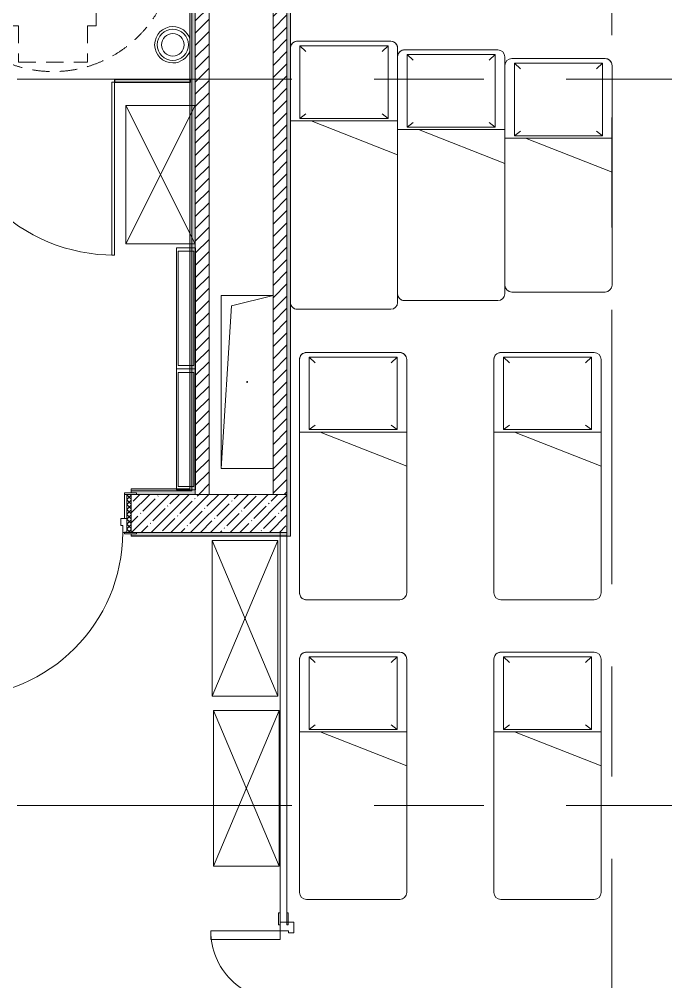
# Model space of a CAD drawing. Header units: millimetres. Extents: x 81609 to 272668, y -8553 to 29000.
# Drawn here: x 117782 to 121521, y 2581 to 8147 of the extents above; entities that cross this region are included whole.
import ezdxf

# ---------------------------------------------------------------- set-up
doc = ezdxf.new("R2010")
doc.units = ezdxf.units.MM
doc.linetypes.add('200_ШТРИХ__ш1_п0_6_', pattern=[160, 100, -60])
doc.linetypes.add('Осевая', pattern=[3175, 635, -476.25, 1587.5, -476.25])
for name, color, linetype, lineweight in [('A-DOOR', 7, 'Continuous', 9), ('A-DOOR-1', 7, 'Continuous', 13), ('A-DOOR-FRAM', 7, 'Continuous', 13), ('A-DOOR-FRAM-1', 7, 'Continuous', 9), ('A-GENM', 7, 'Continuous', 9), ('A-GENM-2', 7, 'Continuous', 25), ('A-WALL', 7, 'Continuous', 9), ('I-WALL', 7, 'Continuous', 9), ('P-SANR-FIXT', 7, 'Continuous', 9), ('Оси-2', 7, 'Осевая', 9)]:
    doc.layers.add(name, color=color, linetype=linetype, lineweight=lineweight)
for name, color, linetype, lineweight, true_color in [('A-WALL-1', 7, 'Continuous', 9, 0x3c3c3c), ('A-WALL-FNSH-1', 7, 'Continuous', 9, 0x3c3c3c), ('I-FURN-1', 7, 'Continuous', 9, 0xf0f0f0), ('I-FURN-2', 7, '200_ШТРИХ__ш1_п0_6_', 9, 0xf0f0f0)]:
    doc.layers.add(name, color=color, linetype=linetype, lineweight=lineweight, true_color=true_color)
pattern_1 = [(45, (0, 0), (-35.35534, 35.35534), [])]
pattern_2 = [(0, (0, 0), (121.92, 30.48), [10.058, -81.382, 10.058, -81.382, -487.68]), (0, (0, 0), (121.92, 30.48), [-182.88, 10.058, -172.822, 10.058, -81.382, -213.36]), (0, (0, 0), (121.92, 30.48), [-457.2, 10.058, -50.902, 10.058, -142.342]), (120, (45.72, 15.24), (-87.356454, 90.345817), [10.058, -81.382, 10.058, -81.382, -487.68]), (120, (45.72, 15.24), (-87.356454, 90.345817), [-182.88, 10.058, -172.822, 10.058, -81.382, -213.36]), (120, (45.72, 15.24), (-87.356454, 90.345817), [-457.2, 10.058, -50.902, 10.058, -142.342]), (240, (60.96, 76.2), (-34.563546, -120.825817), [10.058, -81.382, 10.058, -81.382, -487.68]), (240, (60.96, 76.2), (-34.563546, -120.825817), [-182.88, 10.058, -172.822, 10.058, -81.382, -213.36]), (240, (60.96, 76.2), (-34.563546, -120.825817), [-457.2, 10.058, -50.902, 10.058, -142.342])]

# ---------------------------------------------------------------- blocks, each defined once
blk = doc.blocks.new('110_Дверь_СКБ_1Ст_Внутренняя1 - Д-7а_л__950x2100h_Туалет-32220591-План размещения напольных электротехнических лючков и розеток 2 этажа в осях 23-33')
at = {"layer": 'A-DOOR'}
h = blk.add_hatch(dxfattribs=at)
h.set_pattern_fill('FP_11', color=256, style=0, pattern_type=2)
h.set_pattern_definition([(135, (1776.41, 174.685), (-14.14214, -14.14214), []), (225, (1776.41, 174.685), (14.14214, -14.14214), [])])
h.paths.add_polyline_path([(537.5, 110), (512.5, 110), (512.5, -110), (537.5, -110)])
at = {"layer": 'A-DOOR-FRAM-1'}
h = blk.add_hatch(dxfattribs=at)
h.set_pattern_fill('FP_12', color=256, style=0, pattern_type=2)
h.set_pattern_definition([(45, (-346.384, 174.685), (-14.1421, 14.1421), []), (135, (-346.384, 174.685), (-14.1421, -14.1421), [])])
h.paths.add_polyline_path([(-487.5, 110), (-512.5, 110), (-512.5, -110), (-487.5, -110)])
at = {"layer": 'A-DOOR'}
blk.add_arc((487.5, 110), 950, 90, 180, dxfattribs=at)
at = {"layer": 'A-DOOR-1'}
for p, q in [((487.5, 1060), (447.5, 1060)), ((447.5, 1060), (447.5, 110)), ((487.5, 110), (487.5, 1060)), ((447.5, 110), (487.5, 110))]:
    blk.add_line(p, q, dxfattribs=at)
at = {"layer": 'A-DOOR-FRAM'}
for p, q in [((-472.5, 118), (-542.5, 118)), ((-542.5, 118), (-542.5, 110)), ((-472.5, 110), (-472.5, 118)), ((567.5, 118), (497.5, 118)), ((497.5, 118), (497.5, 110)), ((567.5, 110), (567.5, 118)), ((-542.5, 110), (-472.5, 110)), ((-487.5, 110), (-512.5, 110)), ((-512.5, 110), (-512.5, -110)), ((-462.5, 110), (-487.5, 110)), ((-487.5, 110), (-487.5, 30)), ((-487.5, -110), (-487.5, 110)), ((-472.5, 110), (-487.5, 110)), ((-487.5, 110), (-487.5, 109)), ((-487.5, 109), (-472.5, 109)), ((-472.5, 109), (-472.5, 110)), ((-462.5, 70), (-462.5, 110)), ((-452.5, 70), (-462.5, 70)), ((-452.5, 30), (-452.5, 70)), ((487.5, 70), (477.5, 70)), ((477.5, 70), (477.5, 30)), ((487.5, 110), (487.5, 70)), ((512.5, 110), (487.5, 110)), ((512.5, 110), (497.5, 110)), ((497.5, 110), (497.5, 109)), ((497.5, 110), (567.5, 110)), ((497.5, 109), (512.5, 109)), ((512.5, 30), (512.5, 110)), ((537.5, 110), (512.5, 110)), ((512.5, 110), (512.5, -110)), ((512.5, 109), (512.5, 110)), ((537.5, -110), (537.5, 110)), ((-487.5, 30), (-452.5, 30)), ((-472.5, 30), (-487.5, 30)), ((-487.5, 30), (-487.5, -110)), ((-472.5, -110), (-472.5, 30)), ((477.5, 30), (512.5, 30)), ((512.5, 30), (497.5, 30)), ((497.5, 30), (497.5, -110)), ((512.5, -110), (512.5, 30)), ((-472.5, -110), (-542.5, -110)), ((-542.5, -110), (-542.5, -118)), ((-512.5, -110), (-487.5, -110)), ((-487.5, -110), (-472.5, -110)), ((-472.5, -118), (-472.5, -110)), ((497.5, -110), (512.5, -110)), ((567.5, -110), (497.5, -110)), ((497.5, -110), (497.5, -118)), ((512.5, -110), (537.5, -110)), ((567.5, -118), (567.5, -110)), ((-542.5, -118), (-472.5, -118)), ((497.5, -118), (567.5, -118))]:
    blk.add_line(p, q, dxfattribs=at)
blk = doc.blocks.new('FRT_2D_Символ _разворот МГН_1 - D1_4_Символ доступности разворота МГН _360__-18618045-План размещения напольных электротехнических лючков и розеток 2 этажа в осях 23-33')
at = {"layer": 'I-FURN-2'}
for p, q in [((-300, 325.4), (-300, -185.8)), ((-300, 325.4), (-200, 325.4)), ((-200, 195.4), (-200, 325.4)), ((200, 325.4), (300, 325.4)), ((200, 195.4), (200, 325.4)), ((300, 325.4), (300, -185.8)), ((-200, 195.4), (200, 195.4)), ((-300, -185.8), (-250, -185.8)), ((-250, -185.8), (-250, -435.8)), ((300, -185.8), (250, -185.8)), ((250, -185.8), (250, -435.8)), ((-200, -435.8), (-250, -435.8)), ((-200, -435.8), (-200, -645.8)), ((200, -435.8), (250, -435.8)), ((200, -435.8), (200, -645.8)), ((-200, -645.8), (200, -645.8))]:
    blk.add_line(p, q, dxfattribs=at)
blk.add_circle((0, 0), 700, dxfattribs=at)
blk = doc.blocks.new('GM_Отверстие прямоугольное _в плите_ - Отверстие-V14-План размещения напольных электротехнических лючков и розеток 2 этажа в осях 23-33')
at = {"layer": 'A-GENM'}
for p, q in [((-150, -500), (-150, 500)), ((-150, 500), (150, 500)), ((150, 500), (-150, 500)), ((-150, 500), (-150, -500)), ((-90, 440), (150, 500)), ((-150, -500), (-90, 440)), ((150, -500), (-150, -500)), ((-150, -500), (150, -500))]:
    blk.add_line(p, q, dxfattribs=at)
for start, end in [(360, 180), (180, 360)]:
    blk.add_arc((0, 0), 2.5, start, end, dxfattribs=at)
blk = doc.blocks.new('Bed - Small Sizes - 1_119-V41-План размещения напольных электротехнических лючков и розеток 2 этажа в осях 23-33')
at = {"layer": 'I-FURN-1'}
for p, q in [((247.3, 0), (-292.7, 0)), ((-292.7, 0), (247.3, 0)), ((247.3, 0), (-292.7, 0)), ((-292.7, 0), (247.3, 0)), ((-332.7, -40), (-332.7, -460)), ((-332.7, -460), (-332.7, -40)), ((-332.7, -40), (-332.7, -460)), ((-332.7, -460), (-332.7, -40)), ((-277.5, -26.2), (-242.7, -60)), ((232.5, -26.2), (-277.5, -26.2)), ((-277.5, -26.2), (-277.5, -446.2)), ((232.5, -26.2), (-277.5, -26.2)), ((-277.5, -26.2), (-277.5, -446.2)), ((232.5, -26.2), (197.3, -60)), ((232.5, -446.2), (232.5, -26.2)), ((232.5, -446.2), (232.5, -26.2)), ((287.3, -460), (287.3, -40)), ((287.3, -40), (287.3, -460)), ((287.3, -657.7), (287.3, -40)), ((287.3, -40), (287.3, -657.7)), ((-277.5, -446.2), (-242.7, -420)), ((232.5, -446.2), (197.3, -420)), ((-332.7, -460), (-212.7, -460)), ((-212.7, -460), (-332.7, -460)), ((-332.7, -460), (-332.7, -1390)), ((-332.7, -1390), (-332.7, -460)), ((-332.7, -460), (-212.7, -460)), ((-277.5, -446.2), (232.5, -446.2)), ((-277.5, -446.2), (232.5, -446.2)), ((-212.7, -460), (287.3, -460)), ((287.3, -460), (-212.7, -460)), ((287.3, -460), (-212.7, -460)), ((-212.7, -460), (287.3, -657.7)), ((287.3, -657.7), (-212.7, -460)), ((-212.7, -460), (287.3, -460)), ((-212.7, -460), (287.3, -657.7)), ((-212.7, -460), (287.3, -460)), ((287.3, -657.7), (287.3, -460)), ((287.3, -460), (287.3, -657.7)), ((287.3, -1390), (287.3, -657.7)), ((287.3, -657.7), (287.3, -1390)), ((-292.7, -1430), (247.3, -1430)), ((247.3, -1430), (-292.7, -1430))]:
    blk.add_line(p, q, dxfattribs=at)
for centre, start, end in [((-292.7, -40), 90, 180), ((-292.7, -40), 90, 105), ((247.3, -40), 360, 90), ((247.3, -40), 0, 90), ((-292.7, -40), 90, 180), ((-292.7, -40), 90, 180), ((-292.7, -40), 105, 180), ((247.3, -40), 0, 90), ((247.3, -40), 0, 90), ((-292.7, -1390), 180, 270), ((-292.7, -1390), 180, 270), ((247.3, -1390), 270, 0), ((247.3, -1390), 270, 0)]:
    blk.add_arc(centre, 40, start, end, dxfattribs=at)
blk = doc.blocks.new('Bed - Small Sizes - 1_119-V48-План размещения напольных электротехнических лючков и розеток 2 этажа в осях 23-33')
at = {"layer": 'I-FURN-1'}
for p, q in [((247.3, 0), (-292.7, 0)), ((-292.7, 0), (247.3, 0)), ((247.3, 0), (-292.7, 0)), ((-292.7, 0), (247.3, 0)), ((-332.7, -40), (-332.7, -460)), ((-332.7, -460), (-332.7, -40)), ((-332.7, -40), (-332.7, -460)), ((-332.7, -460), (-332.7, -40)), ((-277.5, -26.2), (-242.7, -60)), ((232.5, -26.2), (-277.5, -26.2)), ((-277.5, -26.2), (-277.5, -446.2)), ((232.5, -26.2), (-277.5, -26.2)), ((-277.5, -26.2), (-277.5, -446.2)), ((232.5, -26.2), (197.3, -60)), ((232.5, -446.2), (232.5, -26.2)), ((232.5, -446.2), (232.5, -26.2)), ((287.3, -460), (287.3, -40)), ((287.3, -40), (287.3, -460)), ((287.3, -657.7), (287.3, -40)), ((287.3, -40), (287.3, -657.7)), ((-277.5, -446.2), (-242.7, -420)), ((232.5, -446.2), (197.3, -420)), ((-332.7, -460), (-212.7, -460)), ((-212.7, -460), (-332.7, -460)), ((-332.7, -460), (-332.7, -1390)), ((-332.7, -1390), (-332.7, -460)), ((-332.7, -460), (-212.7, -460)), ((-277.5, -446.2), (232.5, -446.2)), ((-277.5, -446.2), (232.5, -446.2)), ((-212.7, -460), (287.3, -460)), ((287.3, -460), (-212.7, -460)), ((287.3, -460), (-212.7, -460)), ((-212.7, -460), (287.3, -657.7)), ((287.3, -657.7), (-212.7, -460)), ((-212.7, -460), (287.3, -460)), ((-212.7, -460), (287.3, -657.7)), ((-212.7, -460), (287.3, -460)), ((287.3, -657.7), (287.3, -460)), ((287.3, -460), (287.3, -657.7)), ((287.3, -1390), (287.3, -657.7)), ((287.3, -657.7), (287.3, -1390)), ((-292.7, -1430), (247.3, -1430)), ((247.3, -1430), (-292.7, -1430))]:
    blk.add_line(p, q, dxfattribs=at)
for centre, start, end in [((-292.7, -40), 90, 180), ((-292.7, -40), 90, 180), ((247.3, -40), 360, 90), ((247.3, -40), 0, 90), ((-292.7, -40), 90, 180), ((-292.7, -40), 120, 180), ((-292.7, -40), 90, 120), ((247.3, -40), 0, 90), ((247.3, -40), 0, 90), ((-292.7, -1390), 180, 270), ((-292.7, -1390), 180, 270), ((247.3, -1390), 270, 0), ((247.3, -1390), 270, 0)]:
    blk.add_arc(centre, 40, start, end, dxfattribs=at)
blk = doc.blocks.new('Bed - Small Sizes - 1_119-V49-План размещения напольных электротехнических лючков и розеток 2 этажа в осях 23-33')
at = {"layer": 'I-FURN-1'}
for p, q in [((247.3, 0), (-292.7, 0)), ((-292.7, 0), (247.3, 0)), ((247.3, 0), (-292.7, 0)), ((-292.7, 0), (247.3, 0)), ((-332.7, -40), (-332.7, -460)), ((-332.7, -460), (-332.7, -40)), ((-332.7, -40), (-332.7, -460)), ((-332.7, -460), (-332.7, -40)), ((-277.5, -26.2), (-242.7, -60)), ((232.5, -26.2), (-277.5, -26.2)), ((-277.5, -26.2), (-277.5, -446.2)), ((232.5, -26.2), (-277.5, -26.2)), ((-277.5, -26.2), (-277.5, -446.2)), ((232.5, -26.2), (197.3, -60)), ((232.5, -446.2), (232.5, -26.2)), ((232.5, -446.2), (232.5, -26.2)), ((287.3, -460), (287.3, -40)), ((287.3, -40), (287.3, -460)), ((287.3, -657.7), (287.3, -40)), ((287.3, -40), (287.3, -657.7)), ((-277.5, -446.2), (-242.7, -420)), ((232.5, -446.2), (197.3, -420)), ((-332.7, -460), (-212.7, -460)), ((-212.7, -460), (-332.7, -460)), ((-332.7, -460), (-332.7, -1390)), ((-332.7, -1390), (-332.7, -460)), ((-332.7, -460), (-212.7, -460)), ((-277.5, -446.2), (232.5, -446.2)), ((-277.5, -446.2), (232.5, -446.2)), ((-212.7, -460), (287.3, -460)), ((287.3, -460), (-212.7, -460)), ((287.3, -460), (-212.7, -460)), ((-212.7, -460), (287.3, -657.7)), ((287.3, -657.7), (-212.7, -460)), ((-212.7, -460), (287.3, -460)), ((-212.7, -460), (287.3, -657.7)), ((-212.7, -460), (287.3, -460)), ((287.3, -657.7), (287.3, -460)), ((287.3, -460), (287.3, -657.7)), ((287.3, -1390), (287.3, -657.7)), ((287.3, -657.7), (287.3, -1390)), ((-292.7, -1430), (247.3, -1430)), ((247.3, -1430), (-292.7, -1430))]:
    blk.add_line(p, q, dxfattribs=at)
for centre, start, end in [((-292.7, -40), 90, 180), ((-292.7, -40), 90, 180), ((247.3, -40), 360, 90), ((247.3, -40), 30, 90), ((-292.7, -40), 150, 180), ((-292.7, -40), 165, 180), ((-292.7, -40), 150, 165), ((-292.7, -40), 105, 150), ((-292.7, -40), 120, 150), ((-292.7, -40), 90, 120), ((-292.7, -40), 90, 105), ((247.3, -40), 0, 90), ((247.3, -40), 15, 90), ((247.3, -40), 0, 30), ((247.3, -40), 0, 15), ((-292.7, -1390), 180, 270), ((-292.7, -1390), 180, 270), ((247.3, -1390), 270, 0), ((247.3, -1390), 270, 0)]:
    blk.add_arc(centre, 40, start, end, dxfattribs=at)
blk = doc.blocks.new('Bed - Small Sizes - 1_119-V50-План размещения напольных электротехнических лючков и розеток 2 этажа в осях 23-33')
at = {"layer": 'I-FURN-1'}
for p, q in [((247.3, 0), (-292.7, 0)), ((-292.7, 0), (247.3, 0)), ((247.3, 0), (-292.7, 0)), ((-292.7, 0), (247.3, 0)), ((-332.7, -40), (-332.7, -460)), ((-332.7, -460), (-332.7, -40)), ((-332.7, -40), (-332.7, -460)), ((-332.7, -460), (-332.7, -40)), ((-277.5, -26.2), (-242.7, -60)), ((232.5, -26.2), (-277.5, -26.2)), ((-277.5, -26.2), (-277.5, -446.2)), ((232.5, -26.2), (-277.5, -26.2)), ((-277.5, -26.2), (-277.5, -446.2)), ((232.5, -26.2), (197.3, -60)), ((232.5, -446.2), (232.5, -26.2)), ((232.5, -446.2), (232.5, -26.2)), ((287.3, -460), (287.3, -40)), ((287.3, -40), (287.3, -460)), ((287.3, -657.7), (287.3, -40)), ((287.3, -40), (287.3, -657.7)), ((-277.5, -446.2), (-242.7, -420)), ((232.5, -446.2), (197.3, -420)), ((-332.7, -460), (-212.7, -460)), ((-212.7, -460), (-332.7, -460)), ((-332.7, -460), (-332.7, -1390)), ((-332.7, -1390), (-332.7, -460)), ((-332.7, -460), (-212.7, -460)), ((-277.5, -446.2), (232.5, -446.2)), ((-277.5, -446.2), (232.5, -446.2)), ((-212.7, -460), (287.3, -460)), ((287.3, -460), (-212.7, -460)), ((287.3, -460), (-212.7, -460)), ((-212.7, -460), (287.3, -657.7)), ((287.3, -657.7), (-212.7, -460)), ((-212.7, -460), (287.3, -460)), ((-212.7, -460), (287.3, -657.7)), ((-212.7, -460), (287.3, -460)), ((287.3, -657.7), (287.3, -460)), ((287.3, -460), (287.3, -657.7)), ((287.3, -1390), (287.3, -657.7)), ((287.3, -657.7), (287.3, -1390)), ((-292.7, -1430), (247.3, -1430)), ((247.3, -1430), (-292.7, -1430))]:
    blk.add_line(p, q, dxfattribs=at)
for centre, start, end in [((-292.7, -40), 90, 180), ((-292.7, -40), 90, 135), ((247.3, -40), 360, 90), ((247.3, -40), 0, 90), ((-292.7, -40), 90, 180), ((-292.7, -40), 120, 180), ((-292.7, -40), 135, 180), ((-292.7, -40), 90, 120), ((247.3, -40), 0, 90), ((247.3, -40), 45, 90), ((247.3, -40), 0, 45), ((-292.7, -1390), 180, 270), ((-292.7, -1390), 180, 195), ((247.3, -1390), 270, 0), ((247.3, -1390), 270, 0), ((-292.7, -1390), 195, 210), ((-292.7, -1390), 210, 240), ((-292.7, -1390), 240, 270)]:
    blk.add_arc(centre, 40, start, end, dxfattribs=at)
blk = doc.blocks.new('Bed - Small Sizes - 1_118-V57-План размещения напольных электротехнических лючков и розеток 2 этажа в осях 23-33')
at = {"layer": 'I-FURN-1'}
for p, q in [((247.3, 0), (-292.7, 0)), ((-292.7, 0), (247.3, 0)), ((247.3, 0), (-292.7, 0)), ((-292.7, 0), (247.3, 0)), ((-332.7, -40), (-332.7, -460)), ((-332.7, -460), (-332.7, -40)), ((-332.7, -40), (-332.7, -460)), ((-332.7, -460), (-332.7, -40)), ((-277.5, -26.2), (-242.7, -60)), ((232.5, -26.2), (-277.5, -26.2)), ((-277.5, -26.2), (-277.5, -446.2)), ((232.5, -26.2), (-277.5, -26.2)), ((-277.5, -26.2), (-277.5, -446.2)), ((232.5, -26.2), (197.3, -60)), ((232.5, -446.2), (232.5, -26.2)), ((232.5, -446.2), (232.5, -26.2)), ((287.3, -460), (287.3, -40)), ((287.3, -40), (287.3, -90)), ((287.3, -90), (287.3, -40)), ((287.3, -40), (287.3, -90)), ((287.3, -90), (287.3, -460)), ((287.3, -510), (287.3, -90)), ((287.3, -90), (287.3, -510)), ((-277.5, -446.2), (-242.7, -420)), ((232.5, -446.2), (197.3, -420)), ((-332.7, -460), (-212.7, -460)), ((-212.7, -460), (-332.7, -460)), ((-332.7, -460), (-332.7, -1510)), ((-332.7, -1510), (-332.7, -460)), ((-332.7, -460), (-212.7, -460)), ((-277.5, -446.2), (232.5, -446.2)), ((-277.5, -446.2), (232.5, -446.2)), ((-212.7, -460), (287.3, -460)), ((287.3, -460), (-212.7, -460)), ((287.3, -460), (-212.7, -460)), ((-212.7, -460), (287.3, -657.7)), ((287.3, -657.7), (-212.7, -460)), ((-212.7, -460), (287.3, -460)), ((-212.7, -460), (287.3, -657.7)), ((-212.7, -460), (287.3, -460)), ((287.3, -657.7), (287.3, -460)), ((287.3, -460), (287.3, -510)), ((287.3, -510), (287.3, -657.7)), ((287.3, -657.7), (287.3, -510)), ((287.3, -510), (287.3, -657.7)), ((287.3, -1510), (287.3, -657.7)), ((287.3, -657.7), (287.3, -1460)), ((287.3, -1460), (287.3, -1510)), ((-292.7, -1550), (247.3, -1550)), ((247.3, -1550), (-292.7, -1550))]:
    blk.add_line(p, q, dxfattribs=at)
for centre, start, end in [((-292.7, -40), 90, 180), ((-292.7, -40), 90, 180), ((247.3, -40), 360, 90), ((247.3, -40), 30, 90), ((-292.7, -40), 90, 180), ((-292.7, -40), 120, 180), ((-292.7, -40), 90, 120), ((247.3, -40), 0, 90), ((247.3, -40), 0, 90), ((247.3, -40), 0, 30), ((-292.7, -1510), 180, 270), ((-292.7, -1510), 180, 225), ((-292.7, -1510), 225, 270), ((247.3, -1510), 270, 360), ((247.3, -1510), 270, 0)]:
    blk.add_arc(centre, 40, start, end, dxfattribs=at)
blk = doc.blocks.new('Bed - Small Sizes - Single 5-V58-План размещения напольных электротехнических лючков и розеток 2 этажа в осях 23-33')
at = {"layer": 'I-FURN-1'}
for p, q in [((247.3, 0), (-292.7, 0)), ((-292.7, 0), (247.3, 0)), ((247.3, 0), (-292.7, 0)), ((-292.7, 0), (247.3, 0)), ((-332.7, -40), (-332.7, -410)), ((-332.7, -460), (-332.7, -40)), ((-332.7, -40), (-332.7, -460)), ((-332.7, -460), (-332.7, -40)), ((-277.5, -26.2), (-242.7, -60)), ((232.5, -26.2), (-277.5, -26.2)), ((-277.5, -26.2), (-277.5, -446.2)), ((232.5, -26.2), (-277.5, -26.2)), ((-277.5, -26.2), (-277.5, -446.2)), ((232.5, -26.2), (197.3, -60)), ((232.5, -446.2), (232.5, -26.2)), ((232.5, -446.2), (232.5, -26.2)), ((287.3, -460), (287.3, -40)), ((287.3, -40), (287.3, -90)), ((287.3, -90), (287.3, -40)), ((287.3, -40), (287.3, -90)), ((287.3, -90), (287.3, -460)), ((287.3, -510), (287.3, -90)), ((287.3, -90), (287.3, -510)), ((-332.7, -410), (-332.7, -460)), ((-277.5, -446.2), (-242.7, -420)), ((232.5, -446.2), (197.3, -420)), ((-332.7, -460), (-212.7, -460)), ((-212.7, -460), (-332.7, -460)), ((-332.7, -460), (-332.7, -607.7)), ((-332.7, -607.7), (-332.7, -460)), ((-332.7, -460), (-212.7, -460)), ((-277.5, -446.2), (232.5, -446.2)), ((-277.5, -446.2), (232.5, -446.2)), ((-212.7, -460), (287.3, -460)), ((287.3, -460), (-212.7, -460)), ((287.3, -460), (-212.7, -460)), ((-212.7, -460), (287.3, -657.7)), ((287.3, -657.7), (-212.7, -460)), ((-212.7, -460), (287.3, -460)), ((-212.7, -460), (287.3, -657.7)), ((-212.7, -460), (287.3, -460)), ((287.3, -657.7), (287.3, -460)), ((287.3, -460), (287.3, -510)), ((287.3, -510), (287.3, -657.7)), ((287.3, -657.7), (287.3, -510)), ((287.3, -510), (287.3, -657.7)), ((-332.7, -607.7), (-332.7, -1410)), ((-332.7, -1410), (-332.7, -607.7)), ((287.3, -1410), (287.3, -657.7)), ((287.3, -657.7), (287.3, -1360)), ((287.3, -1360), (287.3, -1410)), ((-292.7, -1450), (247.3, -1450)), ((247.3, -1450), (-292.7, -1450))]:
    blk.add_line(p, q, dxfattribs=at)
for centre, start, end in [((-292.7, -40), 90, 180), ((-292.7, -40), 90, 120), ((247.3, -40), 360, 90), ((247.3, -40), 0, 90), ((-292.7, -40), 90, 180), ((-292.7, -40), 120, 180), ((-292.7, -40), 165, 180), ((-292.7, -40), 90, 165), ((247.3, -40), 0, 90), ((247.3, -40), 0, 90), ((-292.7, -1410), 180, 270), ((-292.7, -1410), 180, 210), ((-292.7, -1410), 210, 270), ((247.3, -1410), 270, 0), ((247.3, -1410), 270, 0)]:
    blk.add_arc(centre, 40, start, end, dxfattribs=at)
blk = doc.blocks.new('Bed - Small Sizes - Single 6-V59-План размещения напольных электротехнических лючков и розеток 2 этажа в осях 23-33')
at = {"layer": 'I-FURN-1'}
for p, q in [((247.3, 0), (-292.7, 0)), ((-292.7, 0), (247.3, 0)), ((247.3, 0), (-292.7, 0)), ((-292.7, 0), (247.3, 0)), ((-332.7, -40), (-332.7, -410)), ((-332.7, -460), (-332.7, -40)), ((-332.7, -40), (-332.7, -460)), ((-332.7, -460), (-332.7, -40)), ((-277.5, -26.2), (-242.7, -60)), ((232.5, -26.2), (-277.5, -26.2)), ((-277.5, -26.2), (-277.5, -446.2)), ((232.5, -26.2), (-277.5, -26.2)), ((-277.5, -26.2), (-277.5, -446.2)), ((232.5, -26.2), (197.3, -60)), ((232.5, -446.2), (232.5, -26.2)), ((232.5, -446.2), (232.5, -26.2)), ((287.3, -460), (287.3, -40)), ((287.3, -40), (287.3, -460)), ((287.3, -657.7), (287.3, -40)), ((287.3, -40), (287.3, -657.7)), ((-332.7, -410), (-332.7, -460)), ((-277.5, -446.2), (-242.7, -420)), ((232.5, -446.2), (197.3, -420)), ((-332.7, -460), (-212.7, -460)), ((-212.7, -460), (-332.7, -460)), ((-332.7, -460), (-332.7, -607.7)), ((-332.7, -607.7), (-332.7, -460)), ((-332.7, -460), (-212.7, -460)), ((-277.5, -446.2), (232.5, -446.2)), ((-277.5, -446.2), (232.5, -446.2)), ((-212.7, -460), (287.3, -460)), ((287.3, -460), (-212.7, -460)), ((287.3, -460), (-212.7, -460)), ((-212.7, -460), (287.3, -657.7)), ((287.3, -657.7), (-212.7, -460)), ((-212.7, -460), (287.3, -460)), ((-212.7, -460), (287.3, -657.7)), ((-212.7, -460), (287.3, -460)), ((287.3, -657.7), (287.3, -460)), ((287.3, -460), (287.3, -657.7)), ((-332.7, -607.7), (-332.7, -1310)), ((-332.7, -1310), (-332.7, -607.7)), ((287.3, -1310), (287.3, -657.7)), ((287.3, -657.7), (287.3, -1310)), ((-292.7, -1350), (247.3, -1350)), ((247.3, -1350), (-292.7, -1350))]:
    blk.add_line(p, q, dxfattribs=at)
for centre, start, end in [((-292.7, -40), 90, 180), ((-292.7, -40), 90, 180), ((247.3, -40), 360, 90), ((247.3, -40), 45, 90), ((-292.7, -40), 90, 180), ((-292.7, -40), 90, 180), ((247.3, -40), 15, 90), ((247.3, -40), 0, 90), ((247.3, -40), 30, 45), ((247.3, -40), 0, 30), ((247.3, -40), 0, 15), ((-292.7, -1310), 180, 270), ((-292.7, -1310), 180, 270), ((247.3, -1310), 270, 0), ((247.3, -1310), 270, 0)]:
    blk.add_arc(centre, 40, start, end, dxfattribs=at)
blk = doc.blocks.new('Вешалка - 1_25-V90-План размещения напольных электротехнических лючков и розеток 2 этажа в осях 23-33')
at = {"layer": 'I-FURN-1'}
for p, q in [((350, 55), (-350, 55)), ((-350, 55), (-350, -55)), ((-350, -22.9), (-350, 55)), ((-350, 55), (350, 55)), ((-330.4, -46), (-330.4, 44.4)), ((-330.4, -22.9), (-330.4, 44.4)), ((-330.4, 44.4), (330.2, 44.4)), ((330.2, 44.4), (-330.4, 44.4)), ((330.2, 44.4), (330.2, -46)), ((330.2, -22.9), (330.2, 44.4)), ((350, -55), (350, 55)), ((350, 55), (350, -22.9)), ((-350, -55), (350, -55)), ((330.2, -46), (-330.4, -46))]:
    blk.add_line(p, q, dxfattribs=at)
blk = doc.blocks.new('Вешалка - 1_25-V91-План размещения напольных электротехнических лючков и розеток 2 этажа в осях 23-33')
at = {"layer": 'I-FURN-1'}
for p, q in [((350, 55), (-350, 55)), ((-350, 55), (-350, -55)), ((-344.2, 55), (350, 55)), ((-330.4, -46), (-330.4, 44.4)), ((-330.4, -22.9), (-330.4, 44.4)), ((-330.4, 44.4), (330.2, 44.4)), ((330.2, 44.4), (-330.4, 44.4)), ((330.2, 44.4), (330.2, -46)), ((330.2, -22.9), (330.2, 44.4)), ((350, -55), (350, 55)), ((350, 55), (350, -22.9)), ((-350, -55), (350, -55)), ((330.2, -46), (-330.4, -46))]:
    blk.add_line(p, q, dxfattribs=at)
blk = doc.blocks.new('Шкаф параметрический - 1_161-V92-План размещения напольных электротехнических лючков и розеток 2 этажа в осях 23-33')
at = {"layer": 'I-FURN-1'}
for p, q in [((0, 0), (800, 400)), ((0, 400), (800, 0)), ((800, 400), (0, 400)), ((0, 400), (0, 0)), ((0, 29.6), (0, 400)), ((0, 400), (800, 400)), ((800, 0), (800, 400)), ((800, 400), (800, 29.6)), ((0, 0), (800, 0))]:
    blk.add_line(p, q, dxfattribs=at)
blk = doc.blocks.new('Шкаф параметрический - 1_268-25587356-План размещения напольных электротехнических лючков и розеток 2 этажа в осях 23-33')
at = {"layer": 'I-FURN-1'}
for p, q in [((0, 0), (900, 380)), ((0, 380), (900, 0)), ((900, 380), (0, 380)), ((0, 380), (0, 0)), ((0, 0), (0, 380)), ((0, 380), (900, 380)), ((900, 0), (900, 380)), ((900, 380), (900, 0)), ((0, 0), (900, 0)), ((900, 0), (0, 0))]:
    blk.add_line(p, q, dxfattribs=at)
blk = doc.blocks.new('131_Сантехническая перегородка_Дверь МГН 2 - СД-1-30897608-План размещения напольных электротехнических лючков и розеток 2 этажа в осях 23-33')
at = {"layer": 'A-GENM'}
for points in [[(10, 8), (-430, 8), (-430, -8), (10, -8)], [(1010, 8), (1010, -8), (1110, -8), (1110, 8)]]:
    blk.add_hatch(color=256, dxfattribs=at).paths.add_polyline_path(points)
at = {"layer": 'A-DOOR'}
for p, q in [((10, 1008), (26, 1008)), ((10, 8), (10, 1008)), ((26, 8), (26, 1008)), ((10, 8), (26, 8))]:
    blk.add_line(p, q, dxfattribs=at)
blk.add_arc((10, 8), 1000, 360, 90, dxfattribs=at)
at = {"layer": 'A-GENM-2'}
for p, q in [((10, 8), (-430, 8)), ((-430, 8), (-430, -8)), ((10, -8), (10, 8)), ((1110, 8), (1010, 8)), ((1010, 8), (1010, -8)), ((1110, -8), (1110, 8)), ((-430, -8), (10, -8)), ((1010, -8), (1110, -8))]:
    blk.add_line(p, q, dxfattribs=at)
blk = doc.blocks.new('мусорная корзина - Round_ Metal-V157-План размещения напольных электротехнических лючков и розеток 2 этажа в осях 23-33')
at = {"layer": 'P-SANR-FIXT'}
for radius, start, end in [(105, 90.0512, 180), (90, 360, 180), (65, 0, 180), (105, 19.0809, 90), (105, 180, 269.9488), (90, 180, 360), (65, 180, 360), (105, 270, 340.9191)]:
    blk.add_arc((0, 0), radius, start, end, dxfattribs=at)
blk = doc.blocks.new('110_Дверь_СКБ_2Ст - Д-5_п__в составе перегородки _не входит в спец__-32680317-План размещения напольных электротехнических лючков и розеток 2 этажа в осях 23-33')
at = {"layer": 'A-DOOR'}
for centre, radius, start, end in [((-637.5, -20), 400, 270, 0), ((662.5, -20), 900, 180, 270)]:
    blk.add_arc(centre, radius, start, end, dxfattribs=at)
at = {"layer": 'A-DOOR-1'}
for p, q in [((-637.5, -20), (-587.5, -20)), ((-637.5, -420), (-637.5, -20)), ((-587.5, -20), (-587.5, -420)), ((612.5, -20), (662.5, -20)), ((612.5, -920), (612.5, -20)), ((662.5, -20), (662.5, -920)), ((-587.5, -420), (-637.5, -420)), ((662.5, -920), (612.5, -920))]:
    blk.add_line(p, q, dxfattribs=at)
at = {"layer": 'A-DOOR-FRAM'}
for p, q in [((-687.5, 60), (-627.5, 60)), ((-687.5, -20), (-687.5, 60)), ((-627.5, 60), (-627.5, 30)), ((652.5, 60), (712.5, 60)), ((652.5, 30), (652.5, 60)), ((712.5, 60), (712.5, -20)), ((-742.5, 28), (-672.5, 28)), ((-742.5, 20), (-742.5, 28)), ((-672.5, 20), (-742.5, 20)), ((-687.5, 20), (-672.5, 20)), ((-687.5, 19), (-687.5, 20)), ((-672.5, 19), (-687.5, 19)), ((-672.5, 28), (-672.5, 20)), ((-672.5, 20), (-672.5, 19)), ((-637.5, 30), (-637.5, -20)), ((-627.5, 30), (-637.5, 30)), ((662.5, 30), (652.5, 30)), ((662.5, -20), (662.5, 30)), ((697.5, 20), (697.5, 28)), ((697.5, 28), (767.5, 28)), ((697.5, 19), (697.5, 20)), ((697.5, 20), (712.5, 20)), ((767.5, 20), (697.5, 20)), ((712.5, 19), (697.5, 19)), ((712.5, 20), (712.5, 19)), ((767.5, 28), (767.5, 20)), ((-742.5, -20), (-672.5, -20)), ((-742.5, -28), (-742.5, -20)), ((-672.5, -28), (-742.5, -28)), ((-637.5, -20), (-687.5, -20)), ((-672.5, -20), (-672.5, -28)), ((712.5, -20), (662.5, -20)), ((697.5, -28), (697.5, -20)), ((697.5, -20), (767.5, -20)), ((767.5, -28), (697.5, -28)), ((767.5, -20), (767.5, -28))]:
    blk.add_line(p, q, dxfattribs=at)

msp = doc.modelspace()

# ---------------------------------------------------------------- hatches: boundary and pattern name
at = {"layer": 'I-WALL'}
h = msp.add_hatch(dxfattribs=at)
h.set_pattern_fill('FP_5', color=256, style=0, pattern_type=2)
h.set_pattern_definition(pattern_1)
h.paths.add_polyline_path([(118831.7, 5400), (118880, 5400), (118880, 10380), (118800, 10380), (118800, 5400)])
h = msp.add_hatch(dxfattribs=at)
h.set_pattern_fill('FP_5', color=256, style=0, pattern_type=2)
h.set_pattern_definition(pattern_1)
h.paths.add_polyline_path([(119330, 5400), (119330, 10380), (119250, 10380), (119250, 5400)])
h = msp.add_hatch(dxfattribs=at)
h.set_pattern_fill('FP_41', color=256, style=0, pattern_type=2)
h.set_pattern_definition(pattern_2)
h.paths.add_polyline_path([(119330, 5159), (119351, 5160), (119350, 10360), (119330, 10360), (119330, 5160)])
msp.add_hatch(color=256, dxfattribs=at).paths.add_polyline_path([(118780, 5431), (118780, 9969), (118769, 9969), (118769, 5431)])
h = msp.add_hatch(dxfattribs=at)
h.set_pattern_fill('FP_41', color=256, style=0, pattern_type=2)
h.set_pattern_definition(pattern_2)
h.paths.add_polyline_path([(118800, 5420), (118800, 9980), (118780, 9980), (118780, 5420)])
h = msp.add_hatch(dxfattribs=at)
h.set_pattern_fill('FP_2', color=256, style=0, pattern_type=2)
h.set_pattern_definition([(45, (0, 0), (-57.024626, 57.024626), []), (45, (57.025, 0), (-57.024626, 57.024626), [100.806, -20.161, 3.353, -16.808])])
h.paths.add_polyline_path([(119290, 5180), (119330, 5180), (119330, 5400), (118430, 5400), (118430, 5180), (118831.7, 5180)])
h.paths.add_polyline_path([(116890.1, 5180), (117380, 5180), (117380, 5400), (111930, 5400), (111930, 5180), (116242.9, 5180)])
h = msp.add_hatch(dxfattribs=at)
h.set_pattern_fill('FP_41', color=256, style=0, pattern_type=2)
h.set_pattern_definition(pattern_2)
h.paths.add_polyline_path([(118800, 5400), (118800, 5420), (118430, 5420), (118430, 5408), (118460, 5408), (118460, 5400)])
h.paths.add_polyline_path([(117086.8, 5400), (117350, 5400.4), (117350, 5408), (117380, 5408), (117380, 5420), (115660, 5420), (115660, 5400), (116890.1, 5400)])
h = msp.add_hatch(color=256, dxfattribs=at)
h.paths.add_polyline_path([(118780, 5420), (118780, 5431), (118430, 5431), (118430, 5420), (118691.1, 5420)])
h.paths.add_polyline_path([(117380, 5420), (117380, 5431), (115671, 5431), (115671, 5420), (117086.8, 5420)])
h = msp.add_hatch(dxfattribs=at)
h.set_pattern_fill('FP_41', color=256, style=0, pattern_type=2)
h.set_pattern_definition(pattern_2)
h.paths.add_polyline_path([(118831.7, 5160), (119330, 5160), (119330, 5180), (118460, 5180), (118460, 5172), (118430, 5172), (118430, 5160)])
h.paths.add_polyline_path([(116890.1, 5160), (117380, 5160), (117380, 5172), (117350, 5172), (117350, 5180), (111910, 5180), (111910, 5160), (116242.9, 5160)])

# ---------------------------------------------------------------- linework, layer by layer
at = {"layer": 'A-WALL'}
for p, q in [((119350, 5186), (119350, 10360)), ((119350, 10359.5), (119350, 5186)), ((118800, 5400), (118800, 10000)), ((118780, 5420), (118430, 5420)), ((118460, 5400), (118800, 5400)), ((119330, 5400), (119250, 5400)), ((118460, 5180), (119330, 5180)), ((119351, 5186), (119350, 5186))]:
    msp.add_line(p, q, dxfattribs=at)
at = {"layer": 'A-WALL-1'}
for p, q in [((119330, 5400), (119330, 10600)), ((118880, 5400), (118880, 10380)), ((119250, 10380), (119250, 5400)), ((119330, 10360), (119330, 2980)), ((118780, 9980), (118780, 5420)), ((118430, 5420), (118430, 5408)), ((119250, 5400), (118800, 5400)), ((119290, 5180), (119290, 2980)), ((119351, 5160), (119351, 5180)), ((118430, 5172), (118430, 5160)), ((118430, 5160), (119330, 5160)), ((119330, 5159), (119350, 5159)), ((119350, 5160), (119351, 5160)), ((119350, 5159), (119350, 5160))]:
    msp.add_line(p, q, dxfattribs=at)
at = {"layer": 'A-WALL-FNSH-1'}
for p, q in [((119351, 5180), (119351, 10359.5)), ((118769, 9969), (118769, 5431)), ((118769, 5431), (118430, 5431)), ((118430, 5431), (118430, 5420)), ((118430, 5160), (118430, 5159)), ((118430, 5159), (119330, 5159))]:
    msp.add_line(p, q, dxfattribs=at)
at = {"layer": 'Оси-2'}
for p, q in [((121210, 593.7), (121210, 19415.1)), ((84909.3, 7800), (122760, 7800)), ((84909.3, 3600), (122760, 3600))]:
    msp.add_line(p, q, dxfattribs=at)

# ---------------------------------------------------------------- block references
at = {"layer": 'A-DOOR'}
for name, p, rotation in [('110_Дверь_СКБ_1Ст_Внутренняя1 - Д-7а_л__950x2100h_Туалет-32220591-План размещения напольных электротехнических лючков и розеток 2 этажа в осях 23-33', (117917.5, 5290), 180), ('110_Дверь_СКБ_2Ст - Д-5_п__в составе перегородки _не входит в спец__-32680317-План размещения напольных электротехнических лючков и розеток 2 этажа в осях 23-33', (119310, 2237.5), 270)]:
    msp.add_blockref(name, p, dxfattribs=dict(at, rotation=rotation))
at = {"layer": 'A-GENM', "rotation": 180}
msp.add_blockref('131_Сантехническая перегородка_Дверь МГН 2 - СД-1-30897608-План размещения напольных электротехнических лючков и розеток 2 этажа в осях 23-33', (118343, 7791), dxfattribs=at)
at = {"layer": 'A-GENM'}
msp.add_blockref('GM_Отверстие прямоугольное _в плите_ - Отверстие-V14-План размещения напольных электротехнических лючков и розеток 2 этажа в осях 23-33', (119100, 6050), dxfattribs=at)
at = {"layer": 'I-FURN-1'}
for name, p in [('FRT_2D_Символ _разворот МГН_1 - D1_4_Символ доступности разворота МГН _360__-18618045-План размещения напольных электротехнических лючков и розеток 2 этажа в осях 23-33', (117977.3, 8544.9)), ('Bed - Small Sizes - 1_118-V57-План размещения напольных электротехнических лючков и розеток 2 этажа в осях 23-33', (119682.8, 8020.1)), ('Bed - Small Sizes - Single 5-V58-План размещения напольных электротехнических лючков и розеток 2 этажа в осях 23-33', (120302.8, 7970.1)), ('Bed - Small Sizes - Single 6-V59-План размещения напольных электротехнических лючков и розеток 2 этажа в осях 23-33', (120922.8, 7920.1)), ('Bed - Small Sizes - 1_119-V50-План размещения напольных электротехнических лючков и розеток 2 этажа в осях 23-33', (119735.3, 6220.3)), ('Bed - Small Sizes - 1_119-V41-План размещения напольных электротехнических лючков и розеток 2 этажа в осях 23-33', (120859.3, 6220.3)), ('Bed - Small Sizes - 1_119-V49-План размещения напольных электротехнических лючков и розеток 2 этажа в осях 23-33', (119735.3, 4486.9)), ('Bed - Small Sizes - 1_119-V48-План размещения напольных электротехнических лючков и розеток 2 этажа в осях 23-33', (120859.3, 4486.9))]:
    msp.add_blockref(name, p, dxfattribs=at)
for name, p, rotation in [('Шкаф параметрический - 1_161-V92-План размещения напольных электротехнических лючков и розеток 2 этажа в осях 23-33', (118798.6, 6847.7), 89.9999999999999), ('Вешалка - 1_25-V90-План размещения напольных электротехнических лючков и розеток 2 этажа в осях 23-33', (118746.1, 6475.2), 89.99999999999984), ('Вешалка - 1_25-V91-План размещения напольных электротехнических лючков и розеток 2 этажа в осях 23-33', (118746.1, 5775.2), 89.99999999999984), ('Шкаф параметрический - 1_268-25587356-План размещения напольных электротехнических лючков и розеток 2 этажа в осях 23-33', (118897.1, 5132.6), 269.9999999999994), ('Шкаф параметрический - 1_268-25587356-План размещения напольных электротехнических лючков и розеток 2 этажа в осях 23-33', (118904.4, 4150), 269.9999999999994)]:
    msp.add_blockref(name, p, dxfattribs=dict(at, rotation=rotation))
at = {"layer": 'P-SANR-FIXT'}
msp.add_blockref('мусорная корзина - Round_ Metal-V157-План размещения напольных электротехнических лючков и розеток 2 этажа в осях 23-33', (118670, 7999.8), dxfattribs=at)

doc.saveas('drawing.dxf')
